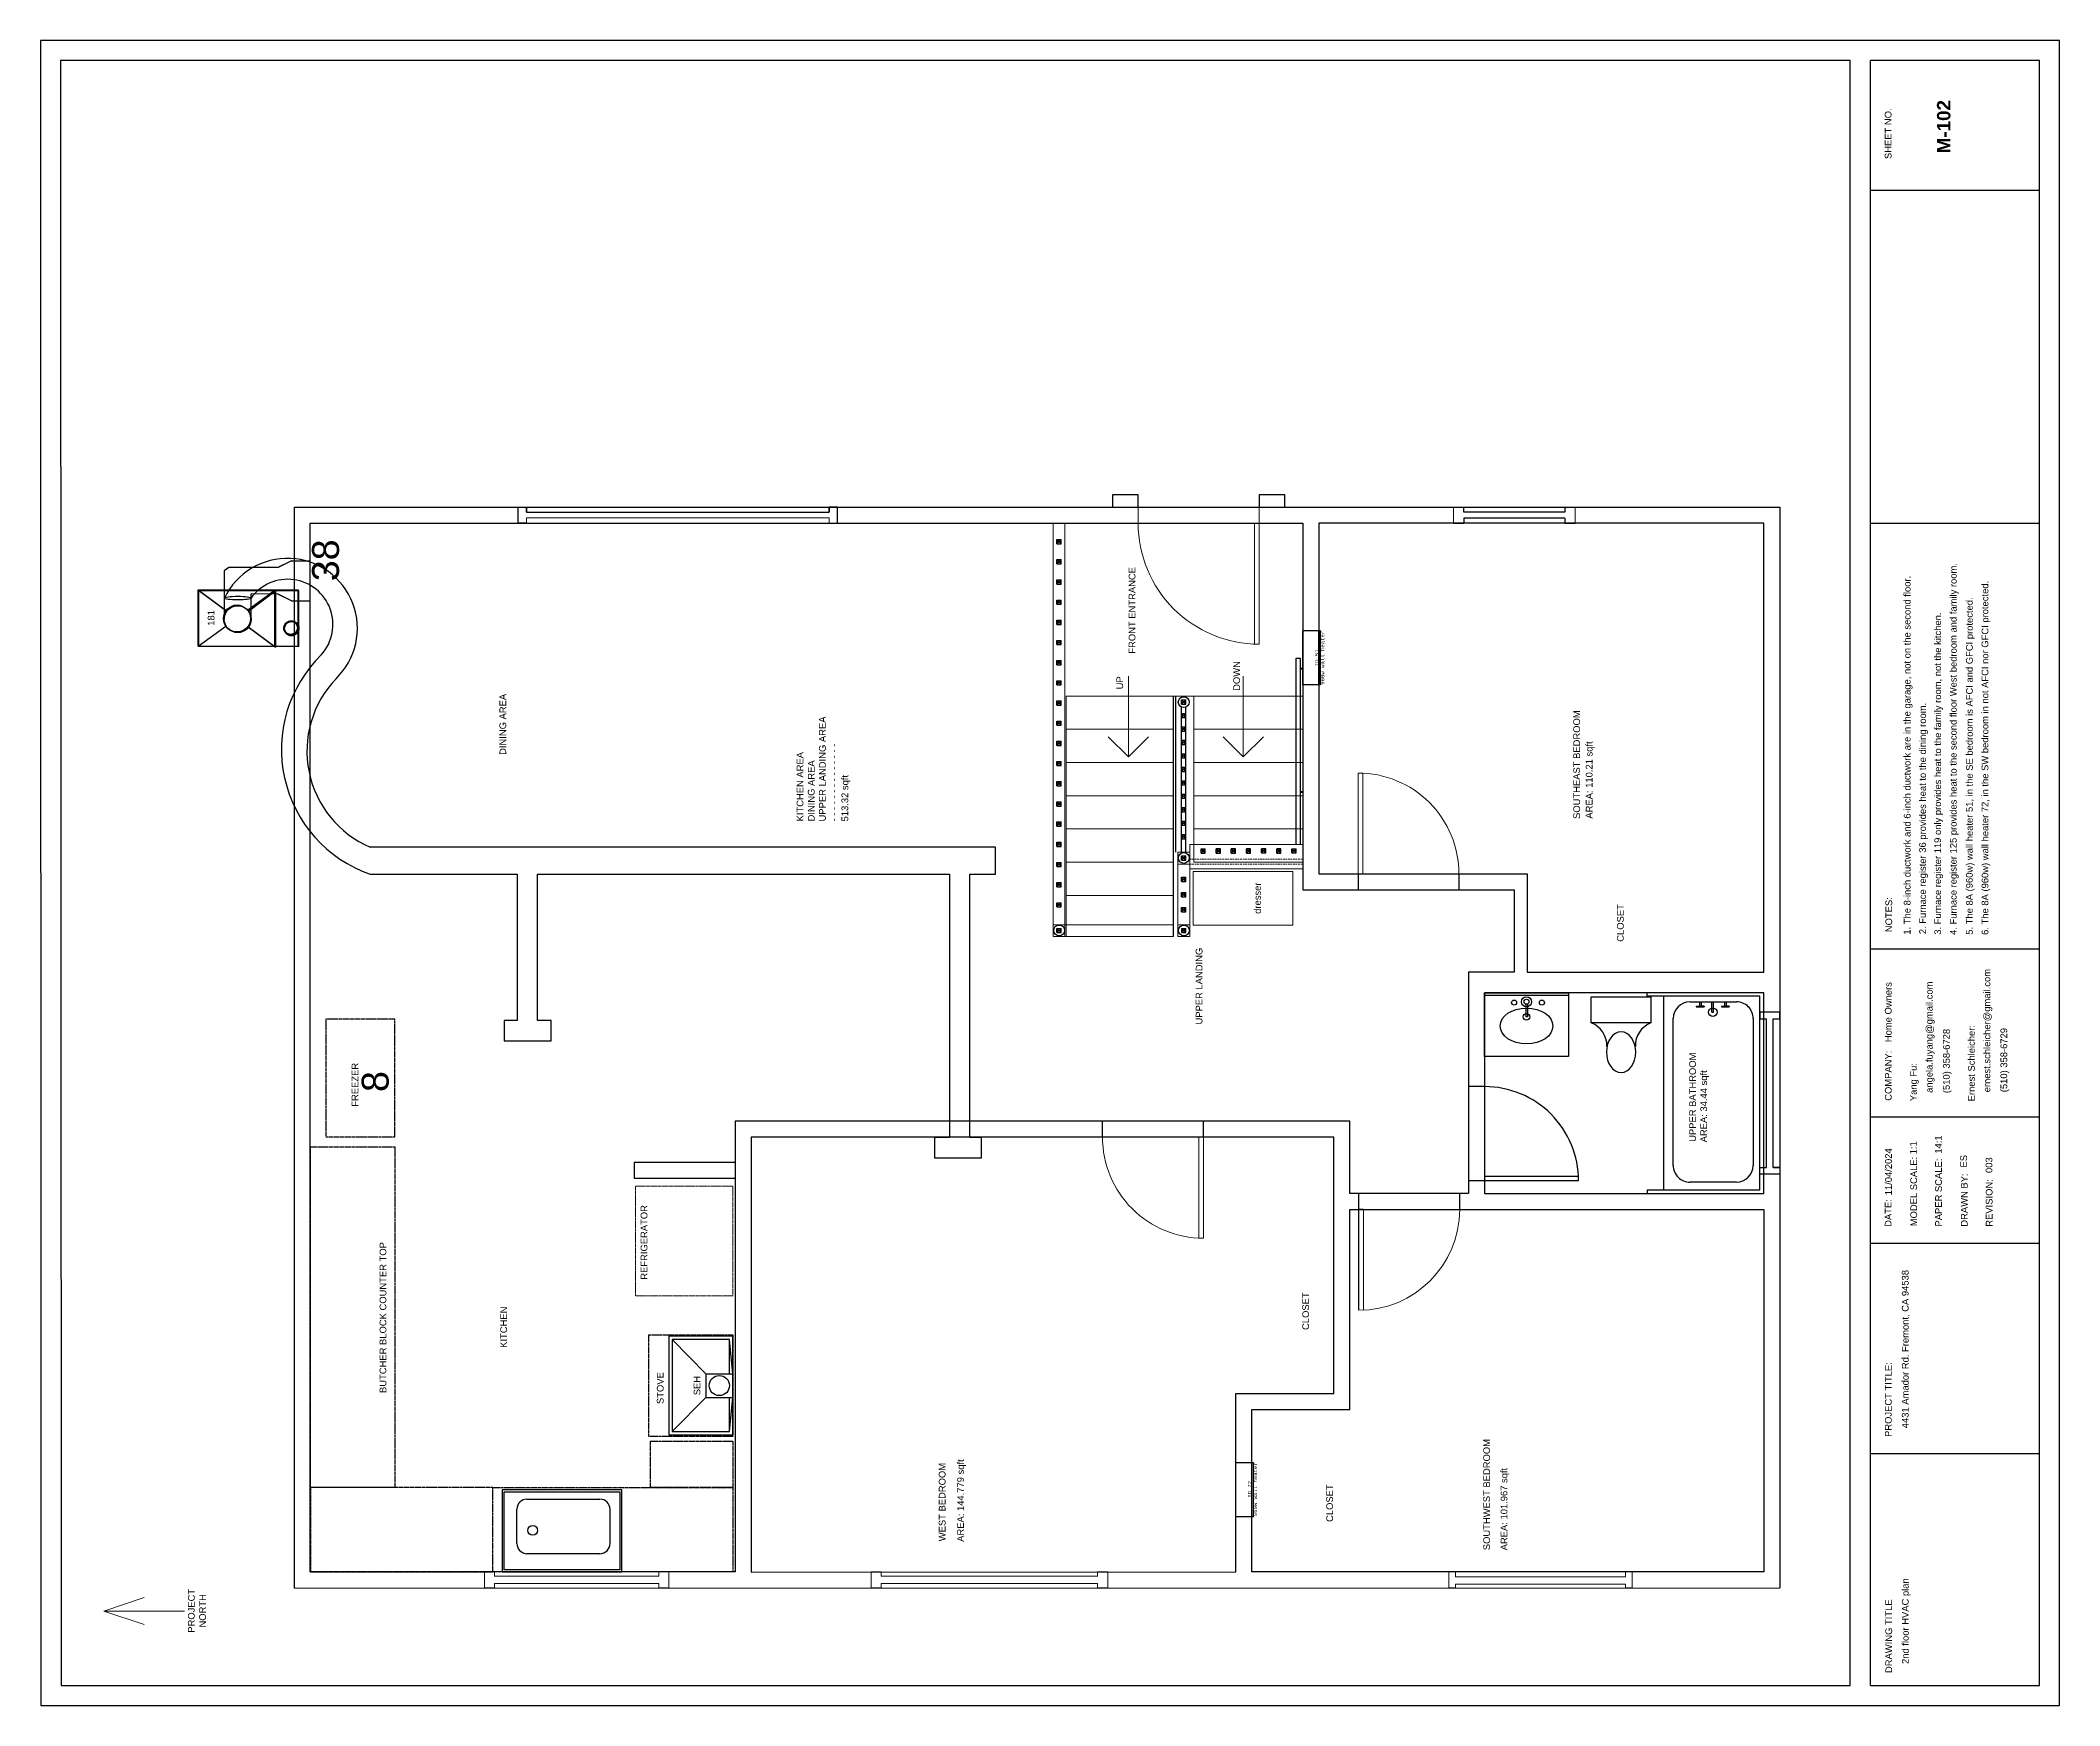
# Model space of a CAD drawing. Header units: inches. Extents: x -601 to 0, y 0 to 495.
import ezdxf

# ---------------------------------------------------------------- set-up
doc = ezdxf.new("R2010")
doc.units = ezdxf.units.IN
doc.header["$MEASUREMENT"] = 0
doc.linetypes.add('CENTER2', pattern=[1.125, 0.75, -0.125, 0.125, -0.125])
doc.linetypes.add('DASHED', pattern=[0.75, 0.5, -0.25])
doc.layers.get('0').update_dxf_attribs({"color": 1, "lineweight": 9})
for name, color, linetype, lineweight in [('00-page-edge', 7, 'Continuous', 9), ('A101-Floorplan-1st-floor', 7, 'Continuous', 9), ('A201-Floorplan-2nd-floor', 7, 'Continuous', 9), ('A201-Text', 7, 'Continuous', 9), ('M101-HVAC-1st-floor', 7, 'Continuous', 9)]:
    doc.layers.add(name, color=color, linetype=linetype, lineweight=lineweight)
doc.layers.add('Title Block', color=7, linetype='Continuous')
doc.layers.add('Title Block Text', color=7, linetype='Continuous')
doc.layers.get('A101-Floorplan-1st-floor').off()
doc.styles.add('Large', font='Arial Bold.ttf', dxfattribs={"height": 4})
doc.styles.add('Reg', font='Courier New.ttf', dxfattribs={"height": 1})
doc.styles.get("Standard").update_dxf_attribs({"font": 'Arial.ttf', "height": 2})

# ---------------------------------------------------------------- blocks, each defined once
blk = doc.blocks.new('refrigerator')
at = {"layer": 'A201-Floorplan-2nd-floor', "linetype": 'CENTER2'}
blk.add_lwpolyline([(0, 0), (-32.625, 0), (-32.625, 28.925), (0, 28.925)], close=True, dxfattribs=at)
blk = doc.blocks.new('stove')
at = {"layer": 'A201-Floorplan-2nd-floor', "linetype": 'CENTER2', "lineweight": 30}
blk.add_lwpolyline([(-30.27, 25), (0, 25), (0, 0), (-30.27, 0)], close=True, dxfattribs=at)
blk = doc.blocks.new('L2-dining-room-window')
at = {"layer": 'A201-Floorplan-2nd-floor', "lineweight": 30}
for p, q in [((0, -2.5), (0, 0)), ((0, 0), (4.75, 0)), ((4.75, 0), (4.75, -2.5)), ((3.2, -2.5), (4.75, -2.5)), ((3.2, -2.5), (3.2, -92.5)), ((4.75, -2.5), (3.2, -2.5)), ((0, -92.5), (0, -95)), ((0, -95), (4.75, -95)), ((3.2, -92.5), (4.75, -92.5)), ((4.75, -92.5), (3.2, -92.5)), ((4.75, -95), (4.75, -92.5))]:
    blk.add_line(p, q, dxfattribs=at)
at = {"layer": 'A201-Floorplan-2nd-floor'}
blk.add_lwpolyline([(0, -92.5), (1.55, -92.5), (1.55, -2.5), (0, -2.5)], dxfattribs=at)
blk = doc.blocks.new('L2-SE-bedroom-window')
at = {"lineweight": 30}
blk.add_line((0, -33.125), (0, -36.125), dxfattribs=at)
at = {"layer": 'A201-Floorplan-2nd-floor'}
for p, q in [((4.75, 0), (0, 0)), ((0, -36.125), (4.75, -36.125))]:
    blk.add_line(p, q, dxfattribs=at)
at = {"layer": 'A201-Floorplan-2nd-floor', "lineweight": 30}
for p, q in [((0, 0), (0, -3)), ((4.75, 0), (4.75, -3)), ((1.5, -3), (0, -3)), ((1.5, -33.125), (1.5, -3)), ((3.25, -3), (4.75, -3)), ((3.25, -33.125), (3.25, -3)), ((1.5, -33.125), (0, -33.125)), ((4.75, -33.125), (3.25, -33.125)), ((4.75, -33.125), (4.75, -36.125))]:
    blk.add_line(p, q, dxfattribs=at)
blk = doc.blocks.new('L2-bathroom-door')
at = {"lineweight": 30}
for p, q in [((0, -28), (0, 0)), ((1.25, 0), (0, 0)), ((0, 0), (0, 0)), ((1.25, -27.97), (1.25, 0))]:
    blk.add_line(p, q, dxfattribs=at)
blk.add_arc((0, 0), 28, 270, 0, dxfattribs=at)
blk = doc.blocks.new('L2-SE-bedroom')
at = {"layer": 'A201-Floorplan-2nd-floor'}
for p, q in [((30, 0), (0, 0)), ((0, 0), (0, -1.38)), ((0, -1.38), (29.97, -1.38))]:
    blk.add_line(p, q, dxfattribs=at)
blk.add_arc((0, 0), 30, 270, 0, dxfattribs=at)
blk = doc.blocks.new('L2-W-bedroom-door')
at = {"layer": 'A201-Floorplan-2nd-floor'}
for p, q in [((-186.19, -524.69), (-156.19, -524.69)), ((-156.19, -523.31), (-186.15, -523.31)), ((-156.19, -524.69), (-156.19, -523.31))]:
    blk.add_line(p, q, dxfattribs=at)
blk.add_arc((-156.19, -524.69), 30, 90, 180, dxfattribs=at)
blk = doc.blocks.new('L2-SW-bedroom-door')
at = {"layer": 'A201-Floorplan-2nd-floor', "lineweight": 30}
for p in [(-313.87, -549.41), (-283.87, -550.78)]:
    blk.add_line(p, (-283.87, -549.41), dxfattribs=at)
at = {"layer": 'A201-Floorplan-2nd-floor'}
blk.add_line((-313.87, -550.78), (-283.87, -550.78), dxfattribs=at)
blk.add_arc((-283.87, -549.41), 30, 180, 270, dxfattribs=at)
blk = doc.blocks.new('L2-SW-bedroom-window')
at = {"layer": 'A201-Floorplan-2nd-floor'}
for p, q in [((0, 54.5), (-4.75, 54.5)), ((0, 52.5), (0, 54.5)), ((-4.75, 52.5), (-3.72, 52.5)), ((-3.72, 2), (-3.72, 52.5)), ((-1.47, 2), (-1.47, 52.5)), ((-1.47, 52.5), (0, 52.5)), ((-3.72, 2), (-4.75, 2)), ((0, 0), (-4.75, 0)), ((0, 2), (-1.47, 2)), ((0, 0), (0, 2))]:
    blk.add_line(p, q, dxfattribs=at)
at = {"layer": 'A201-Floorplan-2nd-floor', "lineweight": 30}
for p, q in [((-4.75, 54.5), (-4.75, 52.5)), ((-4.75, 2), (-4.75, 0))]:
    blk.add_line(p, q, dxfattribs=at)
blk = doc.blocks.new('L2-bathroom-bath-tub')
at = {"lineweight": 30}
for p, q in [((-1, 0), (0, 0)), ((-58.68, 0), (-59.68, 0)), ((-58.68, -33.5), (-58.68, 0)), ((-58.68, -5), (-1, -5)), ((-1, -33.5), (-1, 0)), ((-51.34, -7.77), (-7.72, -7.77)), ((-56.34, -26.56), (-56.34, -12.77)), ((-2.72, -12.77), (-2.72, -26.56)), ((-58.68, -33.5), (-1, -33.5)), ((-7.72, -31.56), (-51.34, -31.56))]:
    blk.add_line(p, q, dxfattribs=at)
for centre, start, end in [((-51.34, -12.77), 90, 180), ((-7.72, -12.77), 0, 90), ((-51.34, -26.56), 180, 270), ((-7.72, -26.56), 270, 0)]:
    blk.add_arc(centre, 5, start, end, dxfattribs=at)
blk = doc.blocks.new('L2-bathroom-window')
at = {"lineweight": 30}
for p, q in [((0, 0), (0, 6)), ((0, 6), (2, 6)), ((2, 0), (0, 0)), ((2, 6), (2, 4)), ((2, 6), (2, 4)), ((2, 4), (46.18, 4)), ((2, 2), (2, 0)), ((2, 0), (2, 2)), ((2, 2), (46.18, 2)), ((48.18, 6), (46.18, 6)), ((46.18, 6), (46.18, 4)), ((46.18, 2), (46.18, 0)), ((46.18, 0), (48.18, 0)), ((48.18, 0), (48.18, 6))]:
    blk.add_line(p, q, dxfattribs=at)
blk = doc.blocks.new('brick-facade-right-of-front-door')
at = {"lineweight": 30}
for p, q in [((3.625, 7.625), (0, 7.625)), ((0, 7.625), (0, 0)), ((3.625, 0), (3.625, 7.625)), ((0, 0), (3.625, 0))]:
    blk.add_line(p, q, dxfattribs=at)
blk = doc.blocks.new('brick-facade-left-of-front-door')
at = {"lineweight": 30}
for p, q in [((3.625, 0), (0, 0)), ((0, 0), (0, -7.625)), ((3.625, -7.625), (3.625, 0)), ((0, -7.625), (3.625, -7.625))]:
    blk.add_line(p, q, dxfattribs=at)
blk = doc.blocks.new('L2-bathroom-sink')
at = {"lineweight": 30}
for p, q in [((-19, -25), (-19, 0)), ((-19, 0), (0, 0)), ((-0.75, 0), (-0.75, -25)), ((0, 0), (0, -25)), ((-3.39, -12.25), (-7.17, -12.25)), ((-7.17, -12.75), (-7.17, -12.25)), ((-3.39, -12.75), (-7.17, -12.75)), ((0, -25), (-19, -25))]:
    blk.add_line(p, q, dxfattribs=at)
for centre, radius in [((-7.19, -12.5), 1), ((-2.69, -12.5), 1.5), ((-2.94, -8.81), 0.75), ((-2.69, -12.5), 0.75), ((-2.94, -17.09), 0.75)]:
    blk.add_circle(centre, radius, dxfattribs=at)
blk.add_ellipse((-9.9, -12.5), major_axis=(0, 7.83), ratio=0.682565, dxfattribs=at)
blk = doc.blocks.new('L2-toilet')
at = {"layer": 'A201-Floorplan-2nd-floor', "lineweight": 30}
for p, q in [((-7.75, 0), (-7.75, 17.75)), ((-7.75, 17.75), (0, 17.75)), ((0, 17.75), (0, 0)), ((0, 0), (-7.75, 0))]:
    blk.add_line(p, q, dxfattribs=at)
for centre, start, end in [((-14.44, 20.27), 267.5527, 339.39434), ((-14.44, -2.52), 20.60566, 92.4473)]:
    blk.add_arc(centre, 7.15, start, end, dxfattribs=at)
blk.add_ellipse((-16.43, 8.88), major_axis=(-6.05, 0), ratio=0.722961, start_param=4.712389, end_param=10.995574, dxfattribs=at)
blk = doc.blocks.new('L2-tub-hot-faucet')
at = {"layer": 'A201-Floorplan-2nd-floor', "lineweight": 30}
for p, q in [((-1.26, 1.41), (-1.51, 1.41)), ((-1.51, 1.41), (-1.51, -0.91)), ((-1.26, 1.41), (-1.26, -0.91)), ((0, 0.5), (-1.26, 0.5)), ((0, 0), (-1.26, 0)), ((-1.26, -0.91), (-1.26, 0)), ((-1.26, -0.91), (-1.51, -0.91))]:
    blk.add_line(p, q, dxfattribs=at)
blk = doc.blocks.new('L2-tub-faucets-and-drain')
at = {"layer": 'A201-Floorplan-2nd-floor', "lineweight": 30}
for p, q in [((0, 0.25), (3.11, 0.25)), ((0, 0.25), (0, -0.25)), ((0, -0.25), (3.11, -0.25))]:
    blk.add_line(p, q, dxfattribs=at)
blk.add_circle((0, 0), 1.25, dxfattribs=at)
at = {"lineweight": 30}
for p in [(3.11, 3.5), (3.11, -4)]:
    blk.add_blockref('L2-tub-hot-faucet', p, dxfattribs=at)
blk = doc.blocks.new('L2-furnace-register-38-and-duct')
at = {"layer": 'A201-Floorplan-2nd-floor', "lineweight": 30}
for p, q in [((9, 25.55), (-5.42, 25.55)), ((9.97, 24.2), (9, 25.55)), ((9.97, 9.59), (9.97, 24.2)), ((-5.27, 17.56), (2.09, 17.56)), ((1.97, 9.59), (2.09, 17.56)), ((0, 5.61), (1.97, 9.59)), ((11.95, 5.61), (9.97, 9.59)), ((0, 5.61), (0, 0)), ((11.95, 5.61), (11.95, 0))]:
    blk.add_line(p, q, dxfattribs=at)
blk = doc.blocks.new('L2-north-kitchen-butcher-block')
at = {"layer": 'A201-Floorplan-2nd-floor', "linetype": 'CENTER2', "lineweight": 30}
blk.add_lwpolyline([(0, -25), (-101.32, -25), (-101.32, 0), (0, 0)], close=True, dxfattribs=at)
blk = doc.blocks.new('L2-kitchen-NW-butcher-block')
at = {"layer": 'A201-Floorplan-2nd-floor', "linetype": 'CENTER2', "lineweight": 30}
blk.add_lwpolyline([(25, -54.19), (25, 0), (0, 0), (0, -54.19)], close=True, dxfattribs=at)
blk = doc.blocks.new('L2-kitchen-butcher-block-sink')
at = {"layer": 'A201-Floorplan-2nd-floor', "linetype": 'CENTER2', "lineweight": 30}
blk.add_lwpolyline([(0, 71.3625), (25, 71.3625), (25, 0), (0, 0)], close=True, dxfattribs=at)
blk = doc.blocks.new('L2-butcher-block-west-stove')
at = {"layer": 'A201-Floorplan-2nd-floor', "linetype": 'CENTER2', "lineweight": 30}
for p, q in [((13.69, 24.62), (0, 24.62)), ((0, 0), (0, 24.62)), ((13.69, 0), (13.69, 24.62)), ((13.69, 0), (0, 0))]:
    blk.add_line(p, q, dxfattribs=at)
blk = doc.blocks.new('smart-hood')
at = {"lineweight": 30}
for p, q in [((11.15625, 8), (11.15625, 0)), ((18.15625, 8), (11.15625, 8)), ((18.15625, 8), (18.15625, 0))]:
    blk.add_line(p, q, dxfattribs=at)
blk.add_lwpolyline([(0, 0), (29.3125, 0), (29.3125, 19), (0, 19)], close=True, dxfattribs=at)
blk.add_lwpolyline([(18.15625, 1), (28.3125, 1), (28.3125, 18), (1, 18), (1, 1), (11.15625, 1)], dxfattribs=at)
blk.add_circle((14.65625, 4), 3, dxfattribs=at)
blk = doc.blocks.new('L2-stove-exhaust-hood')
at = {"layer": 'A201-Floorplan-2nd-floor', "lineweight": 30}
for p, q in [((0, 8), (-10.15625, 18)), ((17.15625, 18), (7, 8)), ((-10.15625, 1), (0, 0)), ((7, 0), (17.15625, 1))]:
    blk.add_line(p, q, dxfattribs=at)
blk.add_blockref('smart-hood', (-11.15625, 0), dxfattribs=at)
blk = doc.blocks.new('L2-cabinet-holding-kitchen-sink')
at = {"layer": 'A201-Floorplan-2nd-floor', "lineweight": -3}
for points in [[(0, 0), (0, 35.56), (-24.42, 35.56), (-24.4, 0)], [(-23.77, 0.62), (-23.8, 34.94), (-0.63, 34.94), (-0.63, 0.62)]]:
    blk.add_lwpolyline(points, close=True, dxfattribs=at)
blk = doc.blocks.new('L2-kitchen-sink-and-drain')
at = {"layer": 'A201-Floorplan-2nd-floor', "lineweight": -3}
for p, q in [((-6.9375, -19.96875), (-6.9375, 1.71875)), ((-3.9375, 4.71875), (6.28125, 4.71875)), ((9.28125, 1.71875), (9.28125, -19.96875)), ((-3.9375, -22.96875), (6.28125, -22.96875))]:
    blk.add_line(p, q, dxfattribs=at)
blk.add_circle((0, 0), 1.45459, dxfattribs=at)
for centre, start, end in [((-3.9375, 1.71875), 90, 180), ((6.28125, 1.71875), 0, 90), ((-3.9375, -19.96875), 180, 270), ((6.28125, -19.96875), 270, 0)]:
    blk.add_arc(centre, 3, start, end, dxfattribs=at)
blk = doc.blocks.new('L2-front-door')
at = {"layer": 'A201-Floorplan-2nd-floor'}
for p, q in [((-36, 0), (0, 0)), ((-35.97, 1.38), (0, 1.38))]:
    blk.add_line(p, q, dxfattribs=at)
at = {"layer": 'A201-Floorplan-2nd-floor', "lineweight": 30}
blk.add_line((0, 1.38), (0, 0), dxfattribs=at)
at = {"layer": 'A201-Floorplan-2nd-floor'}
blk.add_arc((0, 0), 36, 90, 180, dxfattribs=at)
blk = doc.blocks.new('L2-banister-rail')
at = {"layer": 'A201-Floorplan-2nd-floor', "lineweight": -3}
for p, q in [((292.34, -354.55), (291.09, -355.8)), ((292.34, -355.8), (291.09, -354.55)), ((291.09, -354.55), (291.09, -355.8)), ((291.09, -354.55), (292.34, -354.55)), ((291.09, -355.8), (292.34, -355.8)), ((292.34, -354.55), (292.34, -355.8))]:
    blk.add_line(p, q, dxfattribs=at)
at = {"layer": 'A201-Floorplan-2nd-floor', "lineweight": 5}
blk.add_line((291.71, -355.8), (291.71, -354.55), dxfattribs=at)
blk = doc.blocks.new('L2-dresser-in-front-of-banister')
at = {"layer": 'A201-Floorplan-2nd-floor', "lineweight": 5}
for p, q in [((232.25, -357.98), (232.25, -387.6)), ((248.25, -357.98), (232.25, -357.98)), ((248.25, -387.6), (248.25, -357.98)), ((232.25, -387.6), (248.25, -387.6))]:
    blk.add_line(p, q, dxfattribs=at)
blk = doc.blocks.new('L2-SW-bannister-ball')
at = {"layer": 'A201-Floorplan-2nd-floor', "lineweight": -3}
blk.add_circle((231.61, -355.22), 1.62, dxfattribs=at)
at = {"color": 1, "lineweight": 5}
blk.add_blockref('L2-banister-rail', (-60.1, -0.01), dxfattribs=at)
blk = doc.blocks.new('L2-SE-bannister-ball')
at = {"layer": 'A201-Floorplan-2nd-floor', "lineweight": -3}
blk.add_circle((252.25, -355.22), 1.62, dxfattribs=at)
at = {"color": 1, "lineweight": 5}
blk.add_blockref('L2-banister-rail', (-39.46, 0), dxfattribs=at)
blk = doc.blocks.new('L1-pt-5-bannister-ball')
at = {"layer": 'A201-Floorplan-2nd-floor', "lineweight": -3}
blk.add_circle((298.59, -355.2), 1.61, dxfattribs=at)
at = {"color": 1, "lineweight": 5}
blk.add_blockref('L2-banister-rail', (6.88, -0.02), dxfattribs=at)
blk = doc.blocks.new('L2-south-stairway-5-steps')
at = {"layer": 'A201-Floorplan-2nd-floor', "lineweight": 5}
for p, q in [((-49.375, 0), (0, 0)), ((-49.375, 0), (-49.375, -32.40625)), ((-39.5, 0), (-39.5, -32.40625)), ((-29.625, 0), (-29.625, -32.40625)), ((-19.75, 0), (-19.75, -32.40625)), ((-9.875, 0), (-9.875, -32.40625)), ((0, 0), (0, -32.40625))]:
    blk.add_line(p, q, dxfattribs=at)
blk = doc.blocks.new('L2-south-stairway-handrail-to-L1')
at = {"layer": 'A201-Floorplan-2nd-floor', "lineweight": -3}
for p, q in [((-44.12, 1.25), (11.23, 1.25)), ((11.23, 0), (-44.12, 0)), ((-28.71, -0.75), (-28.71, 0)), ((-28.46, -0.75), (-28.46, 0)), ((8.09, 0), (8.09, -0.75)), ((8.34, 0), (8.34, -0.75)), ((11.23, 1.25), (11.23, 0))]:
    blk.add_line(p, q, dxfattribs=at)
blk = doc.blocks.new('L1-arrow')
at = {"lineweight": 5}
for p, q in [((188.32, -365.98), (182.32, -359.98)), ((182.32, -365.98), (164.32, -365.98)), ((182.32, -365.98), (188.32, -365.98)), ((188.32, -365.98), (182.32, -371.98))]:
    blk.add_line(p, q, dxfattribs=at)
blk = doc.blocks.new('L1-Furnace-181')
at = {"layer": 'M101-HVAC-1st-floor', "lineweight": -3}
for p, q in [((-5.56, 27.5, -22.75), (0.48, 19.27, -22.75)), ((-5.56, 27.5, -22.75), (-5.56, -2.25, -22.75)), ((11.25, 27.5, -22.75), (11.25, -2.25, -22.75)), ((5.21, 12.83, -22.75), (11.25, 4.62, -22.75)), ((-5.56, -2.25, -22.75), (11.25, -2.25, -22.75))]:
    blk.add_line(p, q, dxfattribs=at)
at = {"layer": 'M101-HVAC-1st-floor', "lineweight": -3, "elevation": -22.75}
for points in [[(-5.56, 27.5), (11.25, 27.5), (5.09, 19.17)], [(0.33, 12.74), (-5.57, 4.75), (11.25, 4.75)]]:
    blk.add_lwpolyline(points, dxfattribs=at)
at = {"layer": 'M101-HVAC-1st-floor', "lineweight": -3}
for centre, radius in [((2.71, 15.95, -22.75), 4), ((0, 0, -22.75), 2)]:
    blk.add_circle(centre, radius, dxfattribs=at)
blk = doc.blocks.new('L1-furnace-181-reference')
at = {"layer": 'A101-Floorplan-1st-floor', "lineweight": 5}
blk.add_blockref('L1-Furnace-181', (5.56, 2.25, 22.75), dxfattribs=at)
blk = doc.blocks.new('L2-west-bedroom-window')
at = {"layer": 'A201-Floorplan-2nd-floor'}
for p, q in [((-4.75, 70.4), (-0.02, 70.4)), ((-3.45, 67.4), (-4.75, 67.4)), ((-3.45, 67.4), (-3.45, 3)), ((-0.02, 67.4), (-1.3, 67.4)), ((-1.3, 67.4), (-1.3, 3)), ((-4.75, 3), (-3.45, 3)), ((0, 0), (-4.75, 0)), ((-1.3, 3), (0, 3)), ((0, 3), (0, 0))]:
    blk.add_line(p, q, dxfattribs=at)
at = {"layer": 'A201-Floorplan-2nd-floor', "lineweight": 30}
for p, q in [((-4.75, 70.4), (-4.75, 67.4)), ((-0.02, 70.4), (-0.02, 67.4)), ((-4.75, 3), (-4.75, 0))]:
    blk.add_line(p, q, dxfattribs=at)
blk = doc.blocks.new('L2-kitchen-window')
at = {"layer": 'A201-Floorplan-2nd-floor'}
for p, q in [((-0.03, 54.87), (-4.83, 54.87)), ((-0.03, 54.88), (-0.03, 51.87)), ((-3.51, 51.87), (-4.83, 51.87)), ((-3.51, 51.87), (-3.51, 3)), ((-0.03, 51.87), (-1.31, 51.87)), ((-1.31, 51.87), (-1.31, 3)), ((-4.82, 3), (-3.51, 3)), ((0, 0), (-4.82, 0)), ((-1.31, 3), (0, 3)), ((0, 3), (0, 0))]:
    blk.add_line(p, q, dxfattribs=at)
at = {"layer": 'A201-Floorplan-2nd-floor', "lineweight": 30}
for p, q in [((-4.83, 54.87), (-4.83, 51.87)), ((-4.82, 3), (-4.82, 0))]:
    blk.add_line(p, q, dxfattribs=at)
blk = doc.blocks.new('north-arrow')
at = {"layer": '00-page-edge', "lineweight": 5}
for points in [[(-3.99, -12), (0, 0), (4, -12)], [(0, 0), (0, -12), (0, -24)]]:
    blk.add_lwpolyline(points, dxfattribs=at)

msp = doc.modelspace()

# ---------------------------------------------------------------- linework, layer by layer
for p, q in [((-50.27, 6), (-50.27, 6)), ((-50.27, 6), (-50.27, 6)), ((-48, 6), (-48, 6)), ((-48, 6), (-48, 6))]:
    msp.add_line(p, q)
at = {"layer": '00-page-edge', "lineweight": -3}
for p, q in [((0, 495.14), (-600.53, 495.14)), ((-600.53, 495.14), (-600.36, 0)), ((0, 0), (0, 495.14)), ((-62.27, 489.14), (-594.53, 489.14)), ((-594.53, 489.14), (-594.37, 6)), ((-62.27, 6), (-62.27, 489.14)), ((-600.36, 0), (0, 0)), ((-594.37, 6), (-62.27, 6))]:
    msp.add_line(p, q, dxfattribs=at)
at = {"layer": 'A201-Floorplan-2nd-floor', "lineweight": -3}
for p, q in [((-525, 356.36), (-83.19, 356.36)), ((-525, 34.96), (-525, 356.36)), ((-83.19, 356.36), (-83.19, 35.06)), ((-263.49, 228.67), (-263.49, 300.17)), ((-262.87, 253.8), (-262.87, 300.17)), ((-261.14, 253.8), (-261.14, 296.92)), ((-259.89, 253.8), (-259.89, 296.9)), ((-208.65, 247.3), (-208.65, 242.55)), ((-178.65, 247.3), (-178.65, 242.55)), ((-171.04, 184.05), (-175.79, 184.05)), ((-284.64, 168.98), (-284.64, 173.73)), ((-254.64, 168.98), (-254.64, 173.73)), ((-393.9, 161.46), (-423.9, 161.46)), ((-423.9, 161.46), (-423.9, 156.82)), ((-423.9, 156.82), (-393.9, 156.82)), ((-208.42, 147.55), (-208.42, 152.3)), ((-178.42, 147.55), (-178.42, 152.3)), ((-171.04, 156.05), (-175.79, 156.05)), ((-171.04, 156.05), (-171.04, 152.3)), ((-89.19, 153.3), (-117.69, 153.3)), ((-525, 34.96), (-83.19, 35.06))]:
    msp.add_line(p, q, dxfattribs=at)
at = {"layer": 'A201-Floorplan-2nd-floor', "lineweight": 5}
for p, q in [((-274.05, 351.61), (-274.05, 356.36)), ((-238.05, 351.61), (-238.05, 356.36)), ((-299.34, 351.61), (-299.34, 228.67)), ((-295.84, 351.61), (-295.84, 228.67)), ((-295.43, 300.17), (-295.43, 228.67)), ((-263.49, 300.17), (-295.43, 300.17)), ((-225.09, 300.17), (-263.49, 300.17)), ((-263.49, 290.3), (-295.43, 290.3)), ((-263.49, 280.42), (-295.43, 280.42)), ((-263.49, 270.55), (-295.43, 270.55)), ((-263.49, 260.67), (-295.43, 260.67)), ((-262.21, 228.67), (-262.21, 253.8)), ((-262.21, 253.8), (-258.71, 253.8)), ((-225.09, 256.05), (-258.71, 256.05)), ((-258.71, 228.67), (-258.71, 256.05)), ((-225.09, 248.8), (-225.09, 256.05)), ((-263.49, 250.8), (-295.43, 250.8)), ((-258.71, 250.15), (-262.21, 250.15)), ((-225.09, 248.8), (-258.71, 248.8)), ((-263.49, 240.92), (-295.43, 240.92)), ((-263.49, 232.11), (-299.34, 232.11)), ((-299.34, 228.67), (-263.49, 228.67)), ((-262.21, 232.11), (-258.71, 232.11)), ((-262.21, 228.67), (-258.71, 228.67)), ((-495.15, 204.14), (-496.28, 204.14))]:
    msp.add_line(p, q, dxfattribs=at)
at = {"layer": 'A201-Floorplan-2nd-floor', "linetype": 'DASHED', "lineweight": 5}
for p, q in [((-258.71, 251.65), (-225.09, 251.65)), ((-258.71, 250.15), (-225.09, 250.15))]:
    msp.add_line(p, q, dxfattribs=at)
at = {"layer": 'A201-Floorplan-2nd-floor', "lineweight": -3}
for points in [[(-393.9, 173.73), (-393.9, 39.82), (-520.28, 39.74), (-520.28, 351.61), (-225.09, 351.61), (-225.09, 242.55), (-162.24, 242.55), (-162.24, 218.05), (-175.79, 218.05), (-175.79, 152.3), (-211.13, 152.3), (-211.13, 173.73), (-393.91, 173.73)], [(-249.59, 254.76), (-250.84, 254.76)], [(-245.09, 254.76), (-246.34, 254.76)], [(-240.59, 254.76), (-241.84, 254.76)], [(-236.09, 254.76), (-237.33, 254.76)], [(-231.59, 254.76), (-232.84, 254.76)], [(-240.28, 39.74), (-240.28, 88.08), (-211.13, 88.08), (-211.13, 147.55), (-87.94, 147.55), (-87.94, 39.81), (-240.28, 39.76)]]:
    msp.add_lwpolyline(points, dxfattribs=at)
for points in [[(-158.36, 247.3), (-158.36, 218.05), (-87.94, 218.05), (-87.94, 351.61), (-220.34, 351.61), (-220.34, 247.3)], [(-87.94, 211.98), (-171.04, 211.98), (-171.04, 152.3), (-87.94, 152.3)], [(-389.16, 39.71), (-245.03, 39.76), (-245.03, 92.83), (-215.88, 92.83), (-215.88, 168.98), (-389.16, 168.98)]]:
    msp.add_lwpolyline(points, close=True, dxfattribs=at)
at = {"layer": 'A201-Floorplan-2nd-floor', "linetype": 'CENTER2', "lineweight": -3}
msp.add_lwpolyline([(-495.15, 204.14), (-515.65, 204.14), (-515.65, 169.14), (-495.15, 169.14)], close=True, dxfattribs=at)
at = {"layer": 'A201-Text', "lineweight": 5}
msp.add_line((-495.15, 169.14), (-495.15, 170.27), dxfattribs=at)
at = {"layer": 'M101-HVAC-1st-floor', "lineweight": 30}
for p, q in [((-544.47, 338.43), (-545.83, 337.46)), ((-545.83, 337.46), (-545.83, 323.04)), ((-529.86, 338.43), (-544.47, 338.43)), ((-525.89, 340.4), (-529.86, 338.43)), ((-525.89, 340.4), (-520.28, 340.4)), ((-529.86, 330.43), (-537.83, 330.54)), ((-537.83, 323.19), (-537.83, 330.54)), ((-525.89, 328.46), (-529.86, 330.43)), ((-525.89, 328.46), (-520.28, 328.46)), ((-219.84, 319.55), (-225.09, 319.55)), ((-225.09, 303.55), (-225.09, 319.55)), ((-220.34, 303.55), (-220.34, 319.55)), ((-219.84, 303.55), (-219.84, 319.55)), ((-219.84, 303.55), (-225.09, 303.55)), ((-458.7, 203.68), (-462.63, 203.68)), ((-462.63, 203.68), (-462.63, 197.68)), ((-448.63, 203.68), (-452.7, 203.68)), ((-448.63, 197.68), (-448.63, 203.68)), ((-462.63, 197.68), (-448.63, 197.68)), ((-330.14, 168.89), (-334.63, 168.89)), ((-334.63, 168.89), (-334.63, 162.89)), ((-320.63, 168.89), (-324.14, 168.89)), ((-320.63, 162.89), (-320.63, 168.89)), ((-334.63, 162.89), (-320.63, 162.89)), ((-239.78, 72.17), (-245.03, 72.17)), ((-245.03, 56.17), (-245.03, 72.17)), ((-239.78, 56.17), (-239.78, 72.17)), ((-239.78, 56.17), (-245.03, 56.17))]:
    msp.add_line(p, q, dxfattribs=at)
at = {"layer": 'M101-HVAC-1st-floor', "lineweight": -3}
for p, q in [((-553.38, 314.77), (-553.38, 331.57)), ((-553.38, 331.57), (-523.63, 331.57)), ((-553.38, 331.57), (-545.05, 325.41)), ((-538.64, 325.44), (-530.5, 331.57)), ((-523.63, 331.57), (-530.63, 331.57)), ((-530.63, 331.57), (-530.63, 314.75)), ((-523.63, 314.77), (-523.63, 331.57)), ((-538.61, 320.66), (-530.63, 314.75)), ((-316.47, 255.24), (-502.46, 255.24)), ((-316.47, 247.24), (-316.47, 255.24)), ((-502.46, 247.24), (-458.7, 247.24)), ((-458.7, 247.24), (-458.7, 203.68)), ((-452.7, 203.68), (-452.7, 247.24)), ((-452.7, 247.24), (-330.14, 247.24)), ((-330.14, 247.24), (-330.14, 168.89)), ((-324.14, 168.89), (-324.14, 247.24)), ((-324.14, 247.24), (-316.47, 247.24))]:
    msp.add_line(p, q, dxfattribs=at)
for centre, radius in [((-541.83, 323.04), 4), ((-525.88, 320.33), 2.25), ((-525.88, 320.33), 2.25), ((-525.88, 320.33), 2)]:
    msp.add_circle(centre, radius, dxfattribs=at)
for centre, radius, start, end in [((-527.04, 320.32), 20.8, 313.9426, 154.34853), ((-526.96, 321.45), 13.45, 318.27338, 144.19425), ((-489.59, 284.33), 39.25, 134.13067, 250.86449), ((-490.15, 283.81), 31.1, 136.20409, 246.70544)]:
    msp.add_arc(centre, radius, start, end, dxfattribs=at)
msp.add_ellipse((-541.83, 329.32), major_axis=(4.01, 0), ratio=0.137604, dxfattribs=at)
at = {"layer": 'Title Block'}
for p, q in [((-56.27, 6), (-56.27, 489.14)), ((-6, 489.14), (-56.27, 489.14)), ((-6, 450.52), (-56.27, 450.52)), ((-6, 351.49), (-56.27, 351.49)), ((-56.27, 224.99), (-6, 224.99)), ((-56.27, 175.04), (-6, 175.04)), ((-56.27, 137.55), (-6, 137.55)), ((-56.27, 74.98), (-6, 74.98)), ((-56.27, 6), (-6, 6))]:
    msp.add_line(p, q, dxfattribs=at)
at = {"layer": 'Title Block', "lineweight": -3}
msp.add_line((-6, 6), (-6, 489.14), dxfattribs=at)

# ---------------------------------------------------------------- block references
at = {"lineweight": -3, "rotation": 89.99999999999999}
for name, p in [('L2-dining-room-window', (-458.45, 351.61)), ('L2-SE-bedroom', (-208.65, 247.3)), ('L2-tub-faucets-and-drain', (-103.14, 206.15)), ('L2-W-bedroom-door', (-779.33, 325.17)), ('L2-north-kitchen-butcher-block', (-520.15, 166.14)), ('refrigerator', (-394.6, 154.44)), ('stove', (-394.6, 110.27)), ('L2-stove-exhaust-hood', (-394.6, 91.66)), ('L2-butcher-block-west-stove', (-394.6, 64.82)), ('L2-kitchen-sink-and-drain', (-454.09, 52.11)), ('L2-SW-bedroom-window', (-127.13, 39.79))]:
    msp.add_blockref(name, p, dxfattribs=at)
at = {"lineweight": 5, "rotation": 89.99999999999999}
for name, p in [('L2-front-door', (-238.05, 351.61)), ('L2-south-stairway-handrail-to-L1', (-225.84, 300.17)), ('L1-pt-5-bannister-ball', (-615.69, -0.21)), ('L2-south-stairway-5-steps', (-257.49, 300.17)), ('L2-SE-bannister-ball', (-615.69, -0.21)), ('L2-dresser-in-front-of-banister', (-615.69, -0.21)), ('L2-SW-bannister-ball', (-652.76, -1.13)), ('L2-SW-bannister-ball', (-615.64, -1.13)), ('L2-cabinet-holding-kitchen-sink', (-427.62, 64.19)), ('L2-kitchen-window', (-413.59, 39.8)), ('L2-west-bedroom-window', (-283.09, 39.75))]:
    msp.add_blockref(name, p, dxfattribs=at)
at = {"color": 1, "lineweight": 5, "rotation": 89.99999999999999}
for p in [(-652.76, 54.4), (-652.76, 48.4), (-652.76, 42.4), (-652.76, 36.4), (-652.76, 30.4), (-652.76, 24.4), (-652.76, 18.4), (-652.76, 12.4), (-652.76, 6.4), (-615.67, 2.68), (-652.76, 0.4), (-615.69, -1.32), (-652.76, -5.6), (-615.69, -5.32), (-615.69, -9.32), (-652.76, -11.6), (-615.69, -13.32), (-652.76, -17.6), (-615.69, -17.32), (-615.69, -21.32), (-652.76, -23.6), (-615.69, -25.32), (-652.76, -29.6), (-615.69, -29.32), (-615.69, -33.32), (-652.76, -35.6), (-609.89, -37.58), (-605.39, -37.58), (-600.89, -37.58), (-596.39, -37.58), (-591.89, -37.54), (-587.39, -37.58), (-582.89, -37.54), (-652.76, -41.6), (-615.69, -46.06), (-652.76, -47.6), (-615.69, -50.56), (-652.76, -53.6), (-615.69, -55.06)]:
    msp.add_blockref('L2-banister-rail', p, dxfattribs=at)
at = {"layer": '00-page-edge', "lineweight": 5, "rotation": 89.99999999999999}
msp.add_blockref('north-arrow', (-581.68, 28.12), dxfattribs=at)
at = {"layer": 'A101-Floorplan-1st-floor', "lineweight": 5, "rotation": 89.99999999999999}
msp.add_blockref('L1-furnace-181-reference', (-523.85, 314.97), dxfattribs=at)
at = {"layer": 'A201-Floorplan-2nd-floor', "lineweight": -3, "rotation": 89.99999999999999}
for name, p in [('brick-facade-right-of-front-door', (-274.05, 356.36)), ('brick-facade-left-of-front-door', (-238.05, 356.36)), ('L2-SE-bedroom-window', (-180.23, 351.61)), ('L2-furnace-register-38-and-duct', (-520.28, 328.46)), ('L2-bathroom-sink', (-171.04, 211.98)), ('L2-toilet', (-121.54, 210.73)), ('L2-bathroom-bath-tub', (-122.69, 211.98)), ('L2-bathroom-window', (-83.19, 158.05)), ('L2-bathroom-door', (-171.04, 156.05)), ('L2-SW-bedroom-door', (-757.83, 431.42)), ('L2-kitchen-NW-butcher-block', (-520.15, 39.82)), ('L2-kitchen-butcher-block-sink', (-394.6, 39.82))]:
    msp.add_blockref(name, p, dxfattribs=at)
at = {"layer": 'A201-Floorplan-2nd-floor', "lineweight": 5, "rotation": 270}
for p in [(89.03, 470.39), (123.18, 470.39)]:
    msp.add_blockref('L1-arrow', p, dxfattribs=at)

# ---------------------------------------------------------------- texts
at = {"layer": '00-page-edge', "lineweight": 5, "insert": (-553.95, 28.19), "char_height": 2, "width": 33.7721, "attachment_point": 5, "rotation": 90}
msp.add_mtext('PROJECT\\PNORTH', dxfattribs=at)
at = {"layer": 'A201-Floorplan-2nd-floor', "lineweight": 5}
for s, p in [('DOWN', (-243.76, 301.73)), ('UP', (-278.52, 302.18)), ('dresser', (-237.56, 235.43))]:
    msp.add_text(s, height=2, rotation=90, dxfattribs=at).set_placement(p)
at = {"layer": 'A201-Floorplan-2nd-floor', "lineweight": -3, "insert": (-519.73, 334.33), "char_height": 8, "attachment_point": 1, "rotation": 90}
msp.add_mtext('38', dxfattribs=at)
at = {"layer": 'A201-Text', "lineweight": 5}
for s, p in [('FRONT ENTRANCE', (-274.86, 312.79)), ('DINING AREA', (-462, 282.68)), ('SOUTHEAST BEDROOM', (-142.63, 263.64)), ('AREA: 110.21 sqft', (-138.92, 263.73)), ('CLOSET', (-129.63, 227.13)), ('UPPER LANDING', (-254.92, 202.52)), ('UPPER BATHROOM', (-108.16, 167.63)), ('FREEZER', (-505.97, 178.08)), ('AREA: 34.44 sqft', (-104.85, 167.48)), ('REFRIGERATOR', (-420, 126.64)), ('BUTCHER BLOCK COUNTER TOP', (-497.65, 92.96)), ('CLOSET', (-223.23, 111.7)), ('KITCHEN', (-461.75, 106.38)), ('STOVE', (-415.19, 89.67)), ('SEH', (-404.25, 92.28)), ('SOUTHWEST BEDROOM', (-169.4, 46.21)), ('AREA: 144.779 sqft', (-325.87, 48.7)), ('WEST BEDROOM', (-331.34, 48.88)), ('AREA: 101.967 sqft', (-164.24, 46.17)), ('CLOSET', (-216.1, 54.62))]:
    msp.add_text(s, height=2, rotation=90, dxfattribs=at).set_placement(p)
at = {"layer": 'A201-Text', "lineweight": 5, "insert": (-375.61, 262.9), "char_height": 2, "width": 69.688, "attachment_point": 1, "rotation": 90}
msp.add_mtext('KITCHEN AREA\\PDINING AREA\\PUPPER LANDING AREA\\P- - - - - - - - - - - - - -\\P513.32 sqft', dxfattribs=at)
at = {"layer": 'A201-Text', "lineweight": -3, "insert": (-504.97, 182.45), "char_height": 8, "attachment_point": 1, "rotation": 90}
msp.add_mtext('8', dxfattribs=at)
at = {"layer": 'M101-HVAC-1st-floor', "lineweight": 5}
msp.add_text('181', height=2, rotation=90, dxfattribs=at).set_placement((-548.76, 321.08))
at = {"layer": 'M101-HVAC-1st-floor', "lineweight": 5, "char_height": 1, "width": 17.212, "attachment_point": 5, "rotation": 90, "style": 'Reg'}
for s, insert in [('ID 51\\P960w wall heater', (-220.03, 311.56)), ('ID 72\\P960w wall heater', (-240.04, 64.33))]:
    msp.add_mtext(s, dxfattribs=dict(at, insert=insert))
at = {"layer": 'Title Block Text'}
for s, p in [('SHEET NO.', (-50, 459.86)), ('NOTES:', (-49.8, 229.97)), ('ernest.schleicher@gmail.com', (-20.62, 182.36)), ('Home Owners', (-49.97, 197.27)), ('angela.fuyang@gmail.com', (-37.78, 182.18)), ('(510) 358-6728', (-32.67, 182.11)), ('Ernest Schleicher:', (-25.23, 179.69)), ('(510) 358-6729', (-15.59, 182.38)), ('COMPANY:', (-49.96, 179.84)), ('Yang Fu:', (-42.5, 179.73)), ('14:1', (-35.05, 164.11)), ('11/04/2024', (-49.89, 151.73)), ('1:1', (-42.54, 163.92)), ('MODEL SCALE:', (-42.39, 142.53)), ('PAPER SCALE:', (-35.02, 142.46)), ('ES', (-27.54, 160)), ('003', (-20.01, 158.36)), ('DRAWN BY:', (-27.37, 142.41)), ('REVISION:', (-19.96, 142.4)), ('DATE:', (-50, 142.35)), ('4431 Amador Rd. Fremont, CA 94538', (-44.92, 82.48)), ('PROJECT TITLE:', (-49.95, 79.89)), ('2nd floor HVAC plan', (-44.9, 12.38)), ('DRAWING TITLE', (-49.81, 9.69))]:
    msp.add_text(s, height=2, rotation=90, dxfattribs=at).set_placement(p)
at = {"layer": 'Title Block Text', "style": 'Large'}
msp.add_text('M-102', height=4, rotation=90, dxfattribs=at).set_placement((-32.47, 461.56))
at = {"layer": 'Title Block Text', "lineweight": 5}
for s, p in [('4. Furnace register 125 provides heat to the second floor West bedroom and family room. ', (-30.63, 229.16)), ('1. The 8-inch ductwork and 6-inch ductwork are in the garage, not on the second floor.', (-44.34, 229.24)), ('6. The 8A (960w) wall heater 72, in the SW bedroom in not AFCI nor GFCI protected. ', (-21.2, 229.16)), ('3. Furnace register 119 only provides heat to the family room, not the kitchen. ', (-35.26, 229.21)), ('5. The 8A (960w) wall heater 51, in the SE bedroom is AFCI and GFCI protected. ', (-25.83, 229.21)), ('2. Furnace register 36 provides heat to the dining room. ', (-39.76, 229.37))]:
    msp.add_text(s, height=2, rotation=90, dxfattribs=at).set_placement(p)

doc.saveas('drawing.dxf')
